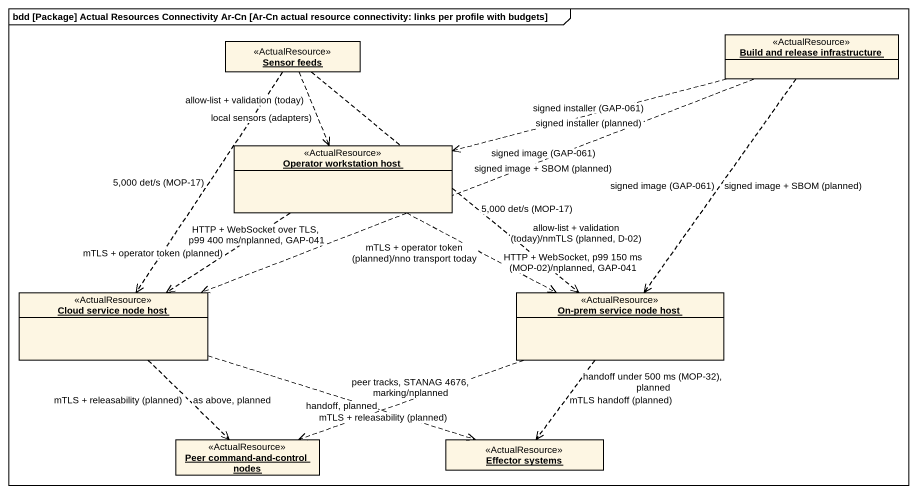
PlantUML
@startuml
mainframe bdd [Package] Actual Resources Connectivity Ar-Cn [Ar-Cn actual resource connectivity: links per profile with budgets]
hide circle
hide empty members
object "Sensor feeds" as Sensor_feeds <<ActualResource>>
object "Build and release infrastructure" as Build_and_release <<ActualResource>>
object "Operator workstation host" as Operator_workstation_host <<ActualResource>>
object "Cloud service node host" as Cloud_service_node_host <<ActualResource>>
object "On-prem service node host" as On_prem_service_node_host <<ActualResource>>
object "Peer command-and-control nodes" as Peer_command_and_control <<ActualResource>>
object "Effector systems" as Effector_systems <<ActualResource>>
Sensor_feeds ..> Operator_workstation_host : local sensors (adapters)
Sensor_feeds ..> Operator_workstation_host : allow-list + validation (today)
Sensor_feeds ..> Cloud_service_node_host : 5,000 det/s (MOP-17)
Sensor_feeds ..> On_prem_service_node_host : allow-list + validation (today)/nmTLS (planned, D-02)
Sensor_feeds ..> On_prem_service_node_host : 5,000 det/s (MOP-17)
Build_and_release .left.> Operator_workstation_host : signed installer (GAP-061)
Build_and_release .left.> Operator_workstation_host : signed installer (planned)
Build_and_release .left.> Cloud_service_node_host : signed image (GAP-061)
Build_and_release .left.> Cloud_service_node_host : signed image + SBOM (planned)
Build_and_release ..> On_prem_service_node_host : signed image + SBOM (planned)
Build_and_release ..> On_prem_service_node_host : signed image (GAP-061)
Operator_workstation_host ..> Cloud_service_node_host : mTLS + operator token (planned)
Operator_workstation_host ..> Cloud_service_node_host : HTTP + WebSocket over TLS, p99 400 ms/nplanned, GAP-041
Operator_workstation_host .right.> On_prem_service_node_host : mTLS + operator token (planned)/nno transport today
Operator_workstation_host .right.> On_prem_service_node_host : HTTP + WebSocket, p99 150 ms (MOP-02)/nplanned, GAP-041
Cloud_service_node_host ..> Peer_command_and_control : as above, planned
Cloud_service_node_host ..> Peer_command_and_control : mTLS + releasability (planned)
Cloud_service_node_host .right.> Effector_systems : handoff, planned
On_prem_service_node_host .left.> Peer_command_and_control : peer tracks, STANAG 4676, marking/nplanned
On_prem_service_node_host .left.> Peer_command_and_control : mTLS + releasability (planned)
On_prem_service_node_host ..> Effector_systems : mTLS handoff (planned)
On_prem_service_node_host ..> Effector_systems : handoff under 500 ms (MOP-32), planned
@enduml
